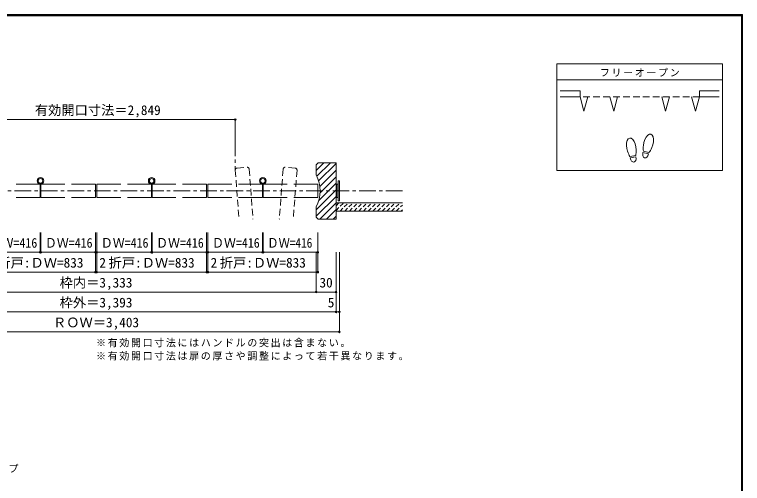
# Model space of a CAD drawing. Units: millimetres, scale not verified. Extents: x -973 to 977, y -718 to 696.
# Drawn here: x -121 to 977, y -11 to 696 of the extents above; entities that cross this region are included whole.
import ezdxf
from ezdxf.enums import TextEntityAlignment as Align

# ---------------------------------------------------------------- set-up
doc = ezdxf.new("R2010")
doc.units = ezdxf.units.MM
doc.header["$LTSCALE"] = 5
doc.header["$PDMODE"] = 32
doc.header["$PDSIZE"] = 2.5
for name, pattern in [('CHAIN1', [8, 5, -1, 1, -1]), ('DASHED1', [1.8, 1.2, -0.6]), ('DASHED2', [3, 2, -1])]:
    doc.linetypes.add(name, pattern=pattern)
for name, color, linetype, lineweight in [('0-0_補助線', 7, 'Continuous', 9), ('0-1_通り芯', 4, 'CHAIN1', 9), ('0-3_仕上げ', 2, 'Continuous', 9), ('0-4_枠', 7, 'Continuous', 9), ('0-6_扉', 6, 'Continuous', 9), ('0-7_金物', 7, 'Continuous', 9), ('0-A_文字', 7, 'Continuous', 9), ('0-B_寸法', 7, 'Continuous', 9), ('0-C_ハッチ', 4, 'DASHED1', 9), ('F-1_枠', 6, 'Continuous', 9)]:
    doc.layers.add(name, color=color, linetype=linetype, lineweight=lineweight)
doc.styles.add('ＭＳ ゴシック', font='')
doc.styles.get('ＭＳ ゴシック').set_extended_font_data('MS Gothic')

msp = doc.modelspace()

# ---------------------------------------------------------------- linework, layer by layer
at = {"layer": '0-0_補助線', "color": 3}
for p, q in [((696.639, 621.667), (696.639, 460.667)), ((946.639, 621.667), (696.639, 621.667)), ((946.639, 621.667), (946.639, 460.667)), ((946.639, 597.667), (696.639, 597.667)), ((815.664, 483.378), (807.018, 481.853)), ((835.132, 485.706), (826.651, 487.978)), ((835.675, 487.735), (827.195, 490.007)), ((816.029, 481.31), (807.383, 479.785)), ((946.639, 460.667), (696.639, 460.667))]:
    msp.add_line(p, q, dxfattribs=at)
at = {"layer": '0-0_補助線', "color": 2}
for p, q in [((731.639, 580.751), (701.639, 580.751)), ((731.639, 571.751), (701.639, 571.751)), ((731.639, 580.751), (731.639, 571.751)), ((731.639, 571.751), (737.463, 550.017)), ((743.286, 571.751), (737.463, 550.017)), ((776.639, 571.751), (782.463, 550.017)), ((788.286, 571.751), (782.463, 550.017)), ((854.992, 571.751), (860.816, 550.017)), ((866.639, 571.751), (860.816, 550.017)), ((899.992, 571.751), (905.816, 550.017)), ((911.639, 571.751), (905.816, 550.017)), ((911.639, 580.751), (911.639, 571.751)), ((911.639, 580.751), (941.639, 580.751)), ((911.639, 571.751), (941.639, 571.751))]:
    msp.add_line(p, q, dxfattribs=at)
at = {"layer": '0-0_補助線', "linetype": 'DASHED2'}
msp.add_line((911.639, 571.751), (731.639, 571.751), dxfattribs=at)
at = {"layer": '0-0_補助線', "color": 3}
for centre, major_axis, ratio, start_param, end_param in [((834.92, 501.878), (3.644, 13.601), 0.5, 4.34059143, 8.22577918), ((809.003, 495.877), (-2.445, 13.867), 0.5, 4.34059143, 8.22577918), ((834.816, 501.489), (4.416, 16.48), 0.4, 1.85063327, 2.44287679), ((834.816, 501.489), (4.416, 16.48), 0.4, 3.84030852, 4.43255203), ((809.073, 495.481), (-2.963, 16.802), 0.4, 1.85063327, 2.44287679), ((809.073, 495.481), (-2.963, 16.802), 0.4, 3.84030852, 4.43255203), ((830.892, 486.842), (1.894, 7.067), 0.6, 1.57079633, 4.71238898), ((811.706, 480.548), (-1.27, 7.205), 0.6, 1.57079633, 4.71238898)]:
    msp.add_ellipse(centre, major_axis=major_axis, ratio=ratio, start_param=start_param, end_param=end_param, dxfattribs=at)
at = {"layer": '0-1_通り芯'}
for p, q in [((211.653, 507.5), (211.653, 461.264)), ((463.653, 430), (-460.347, 430))]:
    msp.add_line(p, q, dxfattribs=at)
at = {"layer": '0-3_仕上げ'}
for p, q in [((363.653, 412), (463.653, 412)), ((363.653, 399.5), (463.653, 399.5))]:
    msp.add_line(p, q, dxfattribs=at)
at = {"layer": '0-4_枠', "color": 3}
for p, q in [((336.653, 472.5), (333.653, 469.5)), ((336.653, 472.5), (363.653, 472.5)), ((363.653, 387.5), (363.653, 472.5)), ((333.653, 454), (333.653, 469.5)), ((333.653, 390.5), (333.653, 406)), ((333.653, 390.5), (336.653, 387.5)), ((336.653, 387.5), (363.653, 387.5))]:
    msp.add_line(p, q, dxfattribs=at)
msp.add_arc((288.653, 430), 51, 331.92751, 28.07249, dxfattribs=at)
at = {"layer": '0-6_扉', "color": 2, "linetype": 'DASHED2'}
for p, q in [((211.653, 461.264), (217.259, 387.5)), ((214.417, 464.483), (229.374, 465.619)), ((232.593, 462.855), (238.32, 387.5)), ((283.814, 462.855), (278.088, 387.5)), ((301.99, 464.483), (287.033, 465.619)), ((304.754, 461.264), (299.148, 387.5))]:
    msp.add_line(p, q, dxfattribs=at)
at = {"layer": '0-6_扉'}
for p, q in [((-82.722, 440), (-118.909, 440)), ((-82.722, 440), (-82.722, 420)), ((-81.722, 440), (-45.534, 440)), ((-81.722, 440), (-81.722, 420)), ((-35.534, 440), (0.653, 440)), ((0.653, 440), (0.653, 420)), ((2.653, 440), (38.841, 440)), ((2.653, 440), (2.653, 420)), ((48.841, 440), (85.028, 440)), ((85.028, 440), (85.028, 420)), ((86.028, 440), (122.216, 440)), ((86.028, 440), (86.028, 420)), ((132.216, 440), (168.403, 440)), ((168.403, 440), (168.403, 420)), ((170.403, 440), (206.591, 440)), ((170.403, 440), (170.403, 420)), ((216.591, 440), (252.778, 440)), ((252.778, 440), (252.778, 420)), ((253.778, 440), (289.966, 440)), ((253.778, 440), (253.778, 420)), ((299.966, 440), (336.153, 440)), ((336.153, 440), (336.153, 420)), ((-82.722, 420), (-118.909, 420)), ((-81.722, 420), (-45.534, 420)), ((-35.534, 420), (0.653, 420)), ((2.653, 420), (38.841, 420)), ((48.841, 420), (85.028, 420)), ((86.028, 420), (122.216, 420)), ((132.216, 420), (168.403, 420)), ((170.403, 420), (206.591, 420)), ((216.591, 420), (252.778, 420)), ((253.778, 420), (289.966, 420)), ((299.966, 420), (336.153, 420))]:
    msp.add_line(p, q, dxfattribs=at)
at = {"layer": '0-6_扉', "color": 2, "linetype": 'DASHED2'}
for centre, start, end in [((214.644, 461.491), 94.34602, 184.34602), ((229.601, 462.628), 4.34602, 94.34602), ((286.806, 462.628), 85.65398, 175.65398), ((301.763, 461.491), 355.65398, 85.65398)]:
    msp.add_arc(centre, 3, start, end, dxfattribs=at)
at = {"layer": '0-7_金物'}
for p, q in [((364.653, 420), (364.653, 440)), ((366.653, 440), (364.653, 440)), ((368.653, 445), (366.653, 445)), ((366.653, 415), (366.653, 445)), ((368.653, 415), (368.653, 445)), ((364.653, 439), (363.653, 439)), ((364.653, 421), (363.653, 421)), ((366.653, 420), (364.653, 420)), ((368.653, 415), (366.653, 415))]:
    msp.add_line(p, q, dxfattribs=at)
for centre, radius in [((-82.222, 445), 5), ((-82.222, 445), 3.5), ((85.528, 445), 5), ((85.528, 445), 3.5), ((253.278, 445), 5), ((253.278, 445), 3.5)]:
    msp.add_circle(centre, radius, dxfattribs=at)
at = {"layer": '0-B_寸法', "color": 4}
for p, q in [((-208.347, 537.5), (211.653, 537.5)), ((211.653, 537.5), (211.653, 507.5)), ((-82.722, 337.5), (-82.722, 367.5)), ((-81.722, 337.5), (-81.722, 367.5)), ((0.653, 337.5), (0.653, 367.5)), ((2.653, 337.5), (2.653, 367.5)), ((85.028, 337.5), (85.028, 367.5)), ((86.028, 337.5), (86.028, 367.5)), ((168.403, 337.5), (168.403, 367.5)), ((170.403, 337.5), (170.403, 367.5)), ((252.778, 337.5), (252.778, 367.5)), ((253.778, 337.5), (253.778, 367.5)), ((336.153, 337.5), (336.153, 367.5)), ((-165.097, 337.5), (-82.722, 337.5)), ((-81.722, 337.5), (0.653, 337.5)), ((0.653, 307.5), (0.653, 337.5)), ((2.653, 307.5), (2.653, 337.5)), ((2.653, 337.5), (85.028, 337.5)), ((86.028, 337.5), (168.403, 337.5)), ((168.403, 307.5), (168.403, 337.5)), ((170.403, 307.5), (170.403, 337.5)), ((170.403, 337.5), (252.778, 337.5)), ((253.778, 337.5), (336.153, 337.5)), ((333.653, 277.5), (333.653, 337.5)), ((336.153, 307.5), (336.153, 337.5)), ((363.653, 247.5), (363.653, 337.5)), ((368.653, 247.5), (368.653, 337.5)), ((-165.097, 307.5), (0.653, 307.5)), ((0.653, 307.5), (2.653, 307.5)), ((2.653, 307.5), (168.403, 307.5)), ((168.403, 307.5), (170.403, 307.5)), ((170.403, 307.5), (336.153, 307.5)), ((-330.347, 277.5), (333.653, 277.5)), ((333.653, 277.5), (363.653, 277.5)), ((-360.347, 247.5), (363.653, 247.5)), ((363.653, 247.5), (368.653, 247.5)), ((368.653, 217.5), (368.653, 247.5)), ((-365.347, 217.5), (368.653, 217.5))]:
    msp.add_line(p, q, dxfattribs=at)
at = {"layer": '0-B_寸法'}
for p in [(211.653, 537.5), (-82.722, 337.5), (-81.722, 337.5), (0.653, 337.5), (2.653, 337.5), (85.028, 337.5), (86.028, 337.5), (168.403, 337.5), (170.403, 337.5), (252.778, 337.5), (253.778, 337.5), (336.153, 337.5), (0.653, 307.5), (2.653, 307.5), (168.403, 307.5), (170.403, 307.5), (336.153, 307.5), (333.653, 277.5), (363.653, 277.5), (363.653, 247.5), (368.653, 247.5), (368.653, 217.5)]:
    msp.add_point(p, dxfattribs=at)
at = {"layer": '0-C_ハッチ', "linetype": 'Continuous'}
for p, q in [((333.653, 460.981), (345.172, 472.5)), ((334.634, 452.062), (355.071, 472.5)), ((337.415, 444.944), (363.653, 471.182)), ((339.194, 436.824), (363.653, 461.283)), ((339.582, 427.312), (363.653, 451.383)), ((337.497, 415.327), (363.653, 441.484)), ((333.653, 401.584), (363.653, 431.584)), ((333.653, 391.685), (363.653, 421.685)), ((339.368, 387.5), (363.653, 411.785)), ((349.267, 387.5), (363.653, 401.886)), ((359.167, 387.5), (363.653, 391.986))]:
    msp.add_line(p, q, dxfattribs=at)
at = {"layer": '0-C_ハッチ'}
for p, q in [((363.653, 407.569), (368.084, 412)), ((363.653, 400.498), (375.155, 412)), ((369.726, 399.5), (382.226, 412)), ((376.797, 399.5), (389.297, 412)), ((383.868, 399.5), (396.368, 412)), ((390.939, 399.5), (403.439, 412)), ((398.01, 399.5), (410.51, 412)), ((405.081, 399.5), (417.581, 412)), ((412.152, 399.5), (424.652, 412)), ((419.223, 399.5), (431.723, 412)), ((426.294, 399.5), (438.794, 412)), ((433.365, 399.5), (445.865, 412)), ((440.437, 399.5), (452.937, 412)), ((447.508, 399.5), (460.008, 412)), ((454.579, 399.5), (463.653, 408.574)), ((461.65, 399.5), (463.653, 401.503))]:
    msp.add_line(p, q, dxfattribs=at)
at = {"layer": 'F-1_枠'}
for p, q in [((-973.347, 695.833), (976.653, 695.833)), ((-973.347, 695), (976.653, 695)), ((-973.347, 694.167), (976.653, 694.167)), ((974.986, 695.833), (974.986, -700.833)), ((975.82, 695.833), (975.82, -700.833)), ((976.653, 695.833), (976.653, -700.833))]:
    msp.add_line(p, q, dxfattribs=at)

# ---------------------------------------------------------------- texts
at = {"layer": '0-0_補助線', "insert": (761.639, 602.167), "char_height": 11, "attachment_point": 7, "style": 'ＭＳ ゴシック'}
msp.add_mtext('\\T1.17;フリーオープン', dxfattribs=at)
at = {"layer": '0-A_文字', "style": 'ＭＳ ゴシック'}
msp.add_text('※（\u3000）内寸法はＨ=７尺タイプ', height=11, dxfattribs=at).set_placement((-332.924, 2.5), align=Align.BOTTOM_LEFT)
at = {"layer": '0-A_文字', "char_height": 11, "attachment_point": 7, "style": 'ＭＳ ゴシック'}
for s, insert in [('\\T1.17;※有効開口寸法にはハンドルの突出は含まない。', (1.653, 194.282)), ('\\T1.17;※有効開口寸法は扉の厚さや調整によって若干異なります。', (1.653, 174.282))]:
    msp.add_mtext(s, dxfattribs=dict(at, insert=insert))
at = {"layer": '0-B_寸法', "style": 'ＭＳ ゴシック'}
for s, p in [('有効開口寸法＝2,849', (-90.697, 540)), ('折戸:ＤＷ=833', (-147.222, 310)), ('折戸:ＤＷ=833', (20.528, 310)), ('折戸:ＤＷ=833', (188.278, 310)), ('2', (6.653, 310)), ('2', (174.403, 310)), ('枠内＝3,333', (-53.347, 280)), ('30', (338.653, 280)), ('枠外＝3,393', (-53.347, 250)), ('5', (351.153, 250)), ('ＲＯＷ＝3,403', (-63.347, 220))]:
    msp.add_text(s, height=14.66, dxfattribs=at).set_placement(p, align=Align.BOTTOM_LEFT)
for width, p in [(0.9, (-158.909, 340)), (0.9, (-75.534, 340)), (0.9, (8.841, 340)), (0.9, (92.216, 340)), (0.9, (176.591, 340)), (0.85, (259.966, 340))]:
    msp.add_text('ＤＷ=416', height=14.66, dxfattribs=dict(at, width=width)).set_placement(p, align=Align.BOTTOM_LEFT)

doc.saveas('drawing.dxf')
